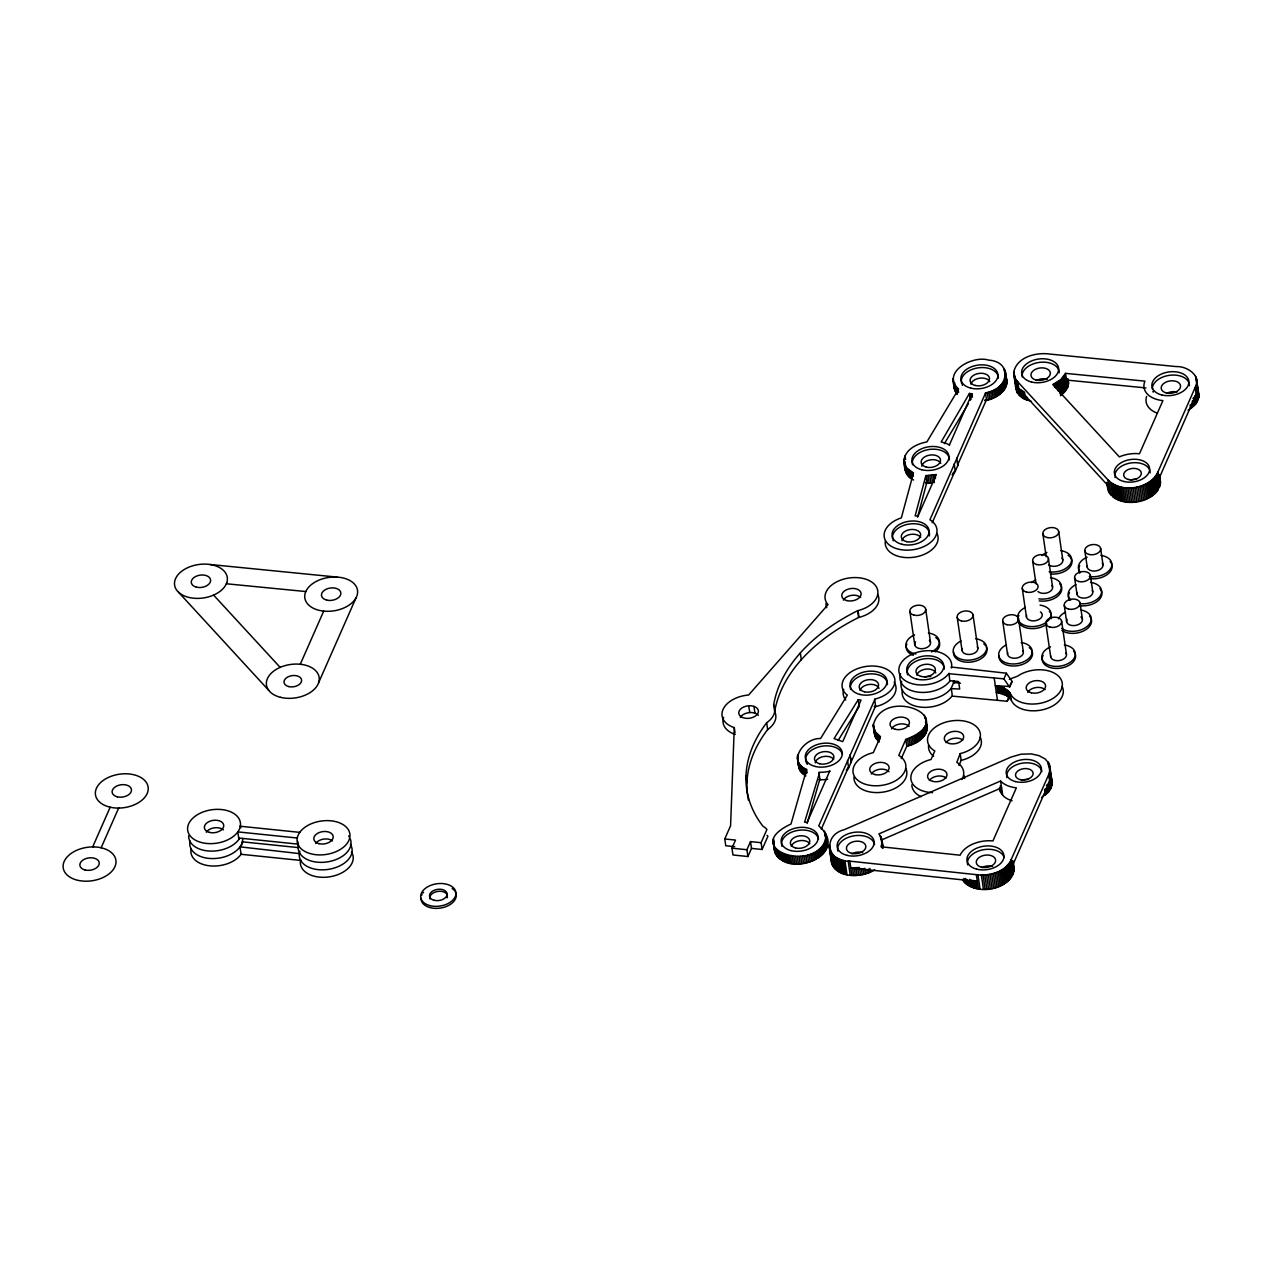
<?xml version="1.0" encoding="UTF-8"?>
<svg xmlns="http://www.w3.org/2000/svg" width="1262" height="1262" viewBox="0 0 1262 1262"><rect width="100%" height="100%" fill="white"/><g stroke="black" fill="none" stroke-linecap="round" stroke-linejoin="round"><path stroke-width="1.5" d="M724.767 838.962L735.541 840.066L731.96 848.19L732.954 854.973L747.909 856.519L751.505 848.395L762.09 849.484L761.096 842.701L766.933 829.449A26.628 16.895 -8.3 0 0 764.062 826.926L762.926 826.184A181.665 115.299 -8.3 0 1 766.665 722.763A26.628 16.895 -8.3 0 0 773.685 704.78A185.198 117.555 -8.3 0 1 857.655 610.698L859.327 610.256A26.628 16.895 -8.3 0 0 876.333 586.783A26.628 16.895 -8.3 0 0 841.391 579.857A26.628 16.895 -8.3 0 0 827.43 603.93L828.03 604.64L748.634 695.015L747.356 695.125A26.628 16.895 -8.3 0 0 723.047 709.418A26.628 16.895 -8.3 0 0 733.19 727.243L734.279 727.606L730.572 825.774L724.767 838.962L725.76 845.745L734.736 846.66M825.979 835.255C823.139 875.986 736.109 849.594 790.99 824.023L806.592 769.536C786.494 760.986 804.651 737.671 820.568 738.538L847.307 695.157A26.628 16.895 -8.3 0 1 855.573 669.444A26.628 16.895 -8.3 0 1 893.07 674.728A26.628 16.895 -8.3 0 1 875.023 699.069L818.738 825.9C853.238 855.273 781.604 882.248 774.316 848.663M1050.126 766.791L1049.195 773.48L1011.272 859.406C1005.577 872.279 989.219 876.301 976.346 874.661L849.831 861.157C826.989 862.798 821.909 835.223 844.515 829.591L1011.162 757.026L1021.021 754.203L1031.291 753.903L1039.052 755.654L1045.204 758.998L1049.069 763.62L1052.035 785.485L1048.485 792.031L1041.481 797.505M831.358 859.059C832.62 879.015 861.725 878.526 874.661 869.897M846.502 770.53A26.628 16.911 -8.3 0 0 848.316 768.479L851.14 762.343L851.219 758.935L851.219 760.055M903.971 460.346C905.185 449.335 917.127 443.672 926.876 441.937L958.568 389.106C940.821 372.416 972.828 354.953 988.525 360.096C1014.396 361.847 1007.297 391.031 985.622 392.829L929.936 519.77A26.628 16.895 -8.3 0 1 925.898 545.547A26.628 16.895 -8.3 0 1 887.186 542.991A26.628 16.895 -8.3 0 1 901.336 517.877L913.483 472.998L906.416 467.697L903.971 460.346C903.892 467.981 905.801 476.847 913.578 480.002M881.98 843.316L881.349 837.842L878.857 833.914L1000.592 781.004A26.628 16.895 -8.3 0 0 1016.352 787.819L992.926 840.949A26.628 16.895 -8.3 0 0 960.619 854.2L960.13 855.21L880.971 846.77L881.98 843.316L882.501 846.881M985.007 400.669C995.986 399.202 1011.966 388.696 1005.183 376.06M1013.686 372.621C1016.352 357.193 1035.786 352.177 1049.258 354.007L1176.168 366.579C1186.722 365.98 1201.834 375.461 1195.209 387.387L1157.822 472.209C1149.335 489.404 1121.366 493.505 1108.004 479.923L1016.904 380.903L1014.427 376.975L1013.686 372.621L1017.535 393.255L1023.056 398.382L1031.496 401.474M1016.084 384.626L1016.509 391.22M1049.337 790.99L1048.249 783.528L1049.653 781.367L1012.266 866.189L1012.881 861.725M962.275 879.409C975.542 899.49 1021.841 887.959 1012.755 860.621M1060.459 395.747L1067.589 387.608L1068.283 379.846M1107.736 485.712C1110.118 512.908 1165.773 504.484 1159.336 477.714M1188.031 410.308L1195.887 403.793L1194.798 396.315L1196.202 394.17L1158.816 478.992L1159.447 475.632M1195.887 403.793L1198.805 397.167L1198.174 391.693M873.288 725.161C883.1 685.14 963.49 717.463 905.816 739.39L898.781 755.386A26.628 16.895 -8.3 0 1 894.285 781.415A26.628 16.895 -8.3 0 1 855.526 778.007A26.628 16.895 -8.3 0 1 871.821 753.02L873.336 752.625L880.482 736.692L874.992 731.55L873.288 725.161L874.976 736.298L879.267 741.961M901.242 758.572L906.81 746.189C917.285 744.343 931.955 733.979 925.456 721.99M242.478 841.17L242.462 842.48A26.628 16.895 -8.3 0 1 240.506 846.912L299.536 853.617L299.551 852.307A26.628 16.895 -8.3 0 1 299.883 851.187M298.368 844.168L239.228 838.078M298.463 844.846L298.258 845.966A26.628 16.895 -8.3 0 0 326.542 862.009A26.628 16.895 -8.3 0 0 350.315 839.009M300.64 859.785L300.435 860.905A26.628 16.895 -8.3 0 0 330.455 876.68A26.628 16.895 -8.3 0 0 351.467 851.897M952.1 474.843L955.287 471.357L957.874 465.189A26.628 16.911 -8.3 0 0 957.953 462.965M874.598 729.704L874.976 736.298M925.866 475.616L915.139 515.874L918.042 516.063L936.341 474.544L925.866 475.616L926.955 483.078M917.584 517.168L926.844 482.399L925.614 482.352M830.002 771.129L828.298 771.508A26.628 16.911 -8.3 0 1 819.685 772.297L804.572 822.209L807.144 822.367L829.702 771.192M807.159 823.439L819.858 779.048M954.687 382.812L954.182 388.38L957.259 394.454L956.17 386.992M305.798 591.547L305.357 592.667A26.628 16.895 -8.3 0 0 338.5 609.861A26.628 16.895 -8.3 0 0 349.937 580.552A26.628 16.895 -8.3 0 0 305.798 591.547L226.355 583.77M1065.522 373.363L1144.965 381.14L1144.555 382.165A26.628 16.895 -8.3 0 0 1162.901 400.622L1139.476 453.752A26.628 16.895 -8.3 0 0 1119.347 456.876L1052.792 384.594L1060.727 379.657L1065.522 373.363L1067.589 387.608M92.678 846.912L110.188 807.191M101.149 847.78L118.644 808.059M300.277 664.254L323.703 611.123M318.623 682.71L356.01 597.872M747.909 856.519L746.93 849.736L750.511 841.596L761.096 842.701M762.09 849.484L767.927 836.249A26.628 16.895 -8.3 0 0 767.059 835.349M949.387 444.981L971.929 393.807L969.437 393.444L941.152 442A26.628 16.911 -8.3 0 1 948.361 444.413L949.592 445.092M932.208 522.783L955.176 470.679L953.047 473.187M821.294 829.15L848.206 767.801A26.628 16.911 -8.3 0 1 846.408 769.852M932.602 792.615A26.628 16.895 -8.3 0 1 910.864 778.638A26.628 16.895 -8.3 0 1 929.952 759.771L931.056 759.503L934.811 750.985A26.628 16.895 -8.3 0 1 939.338 724.703A26.628 16.895 -8.3 0 1 978.208 728.71A26.628 16.895 -8.3 0 1 960.193 753.603L956.833 762.343A26.628 16.895 -8.3 0 1 961.912 779.569M958.931 765.498L961.171 760.387A26.628 16.895 -8.3 0 0 980.211 737.15M1003.889 678.861L1006.382 673.214L951.627 667.077A26.628 16.895 -8.3 0 0 917.395 652.265A26.628 16.895 -8.3 0 0 904.964 680.47A26.628 16.895 -8.3 0 0 948.724 673.687L1003.889 678.861L1009.632 687.143L1012.124 681.496L1006.382 673.214M902.409 689.841A26.628 16.895 -8.3 0 0 920.25 707.083A26.628 16.895 -8.3 0 0 951.99 696.088L1007.155 701.262L1009.032 697.018M1007.155 701.262L1008.922 697.76M944.386 443.64L968.427 403.572M858.223 699.7L834.072 738.585L842.732 741.63L861.031 700.11L858.223 699.7L859.217 706.499L838.078 740.51M239.323 838.757L238.565 839.829A26.628 16.895 -8.3 0 1 208.498 850.998A26.628 16.895 -8.3 0 1 188.685 835.823M241.499 853.696L240.742 854.753A26.628 16.895 -8.3 0 1 209.019 865.748A26.628 16.895 -8.3 0 1 191.177 848.506M949.056 673.214L949.813 681.149A26.628 16.895 -8.3 0 1 917.253 692.033A26.628 16.895 -8.3 0 1 900.563 673.782M1012.124 681.496L1011.698 682.079A26.628 16.895 -8.3 0 0 1009.758 686.512L995.324 685.676M1193 398.382L1193.947 397.356L1195.035 404.834M1046.435 785.579L1047.397 784.57L1048.485 792.031M881.649 839.924L1001.586 787.788L1000.135 785.895M748.461 800.25A181.665 115.299 -8.3 0 1 767.659 729.546A26.628 16.895 -8.3 0 0 774.679 711.563A185.198 117.555 -8.3 0 1 858.649 617.481L860.321 617.039A26.628 16.895 -8.3 0 0 877.689 594.244M1009.379 679.24L1017.645 676.148A26.628 16.895 -8.3 0 1 1057.919 675.58A26.628 16.895 -8.3 0 1 1046.482 701.562A26.628 16.895 -8.3 0 1 1010.168 693.106L1004.315 688.153L996.964 685.881L997.958 692.664L1006.54 695.614L1011.162 699.889L1010.168 693.106M874.314 706.247L875.591 705.947L851.219 761.854M874.424 706.925L876.112 706.531A26.628 16.895 -8.3 0 0 895.231 684.209M985.496 392.861L986.584 400.322M984.912 399.991L986.49 399.644L957.779 464.511A26.628 16.911 -8.3 0 0 957.858 462.286M973.743 887.864L972.655 880.403L977.324 881.444L850.825 867.941L859.438 867.515L860.526 874.976M925.709 483.03L932.602 482.841L931.514 475.38M748.666 705.773L749.297 705.742A9.749 6.184 -8.3 0 1 752.925 706.121L753.966 706.404A9.765 6.2 -8.3 0 1 756.885 714.765A9.765 6.2 -8.3 0 1 743.476 717.81L742.845 717.605A9.749 6.184 -8.3 0 1 739.232 710.869A9.749 6.184 -8.3 0 1 748.666 705.773L749.77 712.557A9.749 6.184 -8.3 0 0 740.321 717.447M749.66 712.557L750.291 712.525A9.749 6.184 -8.3 0 1 753.919 712.904L754.944 713.188A9.765 6.2 -8.3 0 1 758.336 715.286M819.07 779.695L820.773 779.758A26.628 16.911 -8.3 0 0 827.683 779.269M1002.801 693.138L996.302 692.459M1145.943 387.939L1066.548 380.051L1066.942 379.042L1068.031 386.503M210.06 564.493L336.97 577.081M950.144 680.691L958.599 681.559L959.688 689.02L950.901 688.626A26.628 16.895 -8.3 0 1 918.342 699.495A26.628 16.895 -8.3 0 1 901.652 681.259M731.96 848.19L746.93 849.736M240.301 826.247L299.757 832.368M297.264 838.015L237.808 831.895L238.897 839.356M242.588 841.849L298.195 847.575M300.53 860.4L241.074 854.295L239.985 846.818M960.477 683.231L953.725 682.49L951.232 688.153L952.321 695.614M735.273 734.389L734.184 734.027A26.628 16.895 -8.3 0 1 723.615 717.305M1108.367 491.17L1106.932 482.652L1108.982 486.706L1018.781 388.57L1024.507 392.198L1025.596 399.675M798.404 764.472L800.171 770.861L805.708 775.988L804.604 768.526M213.594 595.08L280.148 667.377M178.589 592.272L268.79 690.424M999.472 788.087L1002.675 795.265A26.628 16.895 -8.3 0 0 1012.108 800.818M1197.133 389.658L1197.701 390.668M1050.583 776.871L1051.609 778.906M1012.787 864.912L1013.843 868.082M826.011 839.546L827.067 842.716M905.785 472.162L903.986 461.45M1051.972 779.963L1052.334 782.14M1196.439 378.505L1198.884 394.943M1196.092 377.448L1198.9 396.047M1195.635 376.423L1198.805 397.167M1196.502 384.042L1198.584 398.287M1195.745 386.282L1197.827 400.527M1195.209 387.387L1197.291 401.631M1195.556 395.258L1196.644 402.72M1193.268 400.243L1194.089 405.843M1192.227 401.221L1193.032 406.821M1191.36 404.029L1191.912 407.752M1190.145 404.928L1190.697 408.651M1159.431 474.512L1160.519 481.989M1159.257 475.017L1160.535 483.094M1159.352 476.752L1160.441 484.214M1159.131 477.872L1160.22 485.334M1157.822 472.209L1159.904 486.454M1157.38 473.329L1159.462 487.574M1156.197 475.522L1158.279 489.766M1155.44 476.579L1157.522 490.823M1154.588 477.62L1156.67 491.864M1153.642 478.629L1155.708 492.89M1152.6 479.607L1154.667 493.868M1151.465 480.554L1153.547 494.799M1150.25 481.453L1152.332 495.698M1148.956 482.305L1151.039 496.55M1147.6 483.109L1149.666 497.354M1146.164 483.851L1148.246 498.111M1144.666 484.545L1146.748 498.805M1143.12 485.176L1145.202 499.437M1141.526 485.76L1143.609 500.004M1139.886 486.264L1141.968 500.509M1138.229 486.706L1140.296 500.951M1136.526 487.069L1138.608 501.329M1134.822 487.384L1136.888 501.629M1133.087 487.605L1135.169 501.85M1131.351 487.763L1133.434 502.024M1129.632 487.858L1131.714 502.102M1127.912 487.858L1129.995 502.118M1126.209 487.81L1128.291 502.055M1124.537 487.668L1126.619 501.913M1122.896 487.463L1124.963 501.708M1121.287 487.179L1123.369 501.424M1119.725 486.832L1121.808 501.077M1118.227 486.422L1120.293 500.667M1116.775 485.933L1118.858 500.178M1115.387 485.381L1117.469 499.626M1114.078 484.766L1116.16 499.011M1112.847 484.087L1114.93 498.332M1111.696 483.362L1113.778 497.607M1110.623 482.573L1112.705 496.818M1108.777 480.854L1110.86 495.098M1108.004 479.923L1110.071 494.183M1108.32 485.744L1109.408 493.205M1107.752 484.75L1108.841 492.212M1106.837 482.336L1107.784 489.041M1100.638 548.418L1103.004 564.713M1068.125 379.405L1068.662 383.143M1067.747 378.663L1068.567 384.247M1067.542 379.783L1068.362 385.383M1064.97 374.467L1067.053 388.712M1064.323 375.555L1066.406 389.8M1063.566 376.628L1065.649 390.873M1062.714 377.669L1064.797 391.914M1061.768 378.679L1063.85 392.924M1090.4 575.456L1092.766 591.752M1060.727 379.657L1062.809 393.902M1084.847 550.863L1087.229 567.159M1059.591 380.588L1061.673 394.848M1058.376 381.487L1060.206 393.965M1057.083 382.339L1058.392 391.252M1055.726 383.143L1056.499 388.491M1054.291 383.9L1054.811 387.466M1080.035 602.968L1082.417 619.248M1074.609 577.901L1076.991 594.197M1058.66 531.476L1062.825 559.965M1064.26 605.413L1066.627 621.693M1061.61 621.078L1066.469 654.331M1026.432 396.489L1026.984 400.212M1048.422 558.514L1052.587 587.019M1023.198 391.583L1024.287 399.06M1021.968 390.92L1023.056 398.382M1042.885 533.921L1046.198 556.716M1020.816 390.179L1021.904 397.656M1019.743 389.406L1020.832 396.867M1017.787 381.787L1019.87 396.031M1016.904 380.903L1018.986 395.148M1015.453 379.01L1017.535 393.255M1014.79 375.713L1016.967 392.245M1013.796 371.501L1015.863 385.746M1013.702 373.726L1015.91 389.075M1045.835 623.523L1050.678 656.776M1005.467 371.691L1006.934 381.329M1005.12 370.634L1006.934 382.449M1004.662 369.592L1006.839 383.569M1032.647 560.959L1035.976 583.754M1005.546 377.228L1006.634 384.689M1004.095 368.599L1004.631 372.322M1005.215 378.348L1006.303 385.809M1004.789 379.452L1005.877 386.913M1004.236 380.556L1005.325 388.018M1003.59 381.645L1004.678 389.106M1002.833 382.717L1003.921 390.179M1001.981 383.758L1003.069 391.22M1001.034 384.768L1002.123 392.23M999.993 385.746L1001.082 393.208M998.857 386.693L999.946 394.154M997.643 387.592L998.731 395.053M996.349 388.444L997.437 395.905M994.992 389.232L996.081 396.71M1049.542 764.646L1052.35 783.245M1049.069 763.62L1052.256 784.365M1049.952 771.24L1052.035 785.485M1048.501 762.611L1049.542 769.741M993.557 389.99L994.645 397.451M1047.823 761.649L1048.343 765.214M1022.283 588.471L1026.448 616.96M1049.195 773.48L1051.278 787.725M1048.659 774.584L1050.741 788.829M992.058 390.684L993.147 398.145M1048.99 782.456L1050.079 789.917M990.512 391.315L991.601 398.776M1046.719 787.441L1047.523 793.041M988.919 391.883L990.007 399.344M1045.677 788.419L1046.482 794.019M987.294 392.403L988.383 399.865M1044.542 789.365L1045.362 794.965M1018.497 618.632L1023.34 651.886M971.929 393.807L972.418 397.199M970.289 393.602L971.109 399.186M969.437 393.444L970.431 400.228M1002.706 621.078L1007.565 654.331M1009.474 692.144L1010.468 698.927M1008.653 691.229L1009.647 698.012M1007.723 690.377L1008.717 697.16M1006.682 689.573L1007.675 696.356M1005.546 688.831L1006.54 695.614M1004.315 688.153L1005.293 694.936M1002.99 687.538L1003.984 694.337M958.032 388.712L958.568 392.435M1001.586 687.017L1002.564 693.8M957.053 387.876L957.59 391.599M1000.103 686.56L1001.097 693.343M955.397 386.062L956.486 393.523M954.719 385.099L955.807 392.561M998.557 686.181L999.551 692.964M954.151 384.09L955.239 391.551M952.952 378.71L954.782 390.526M953.094 380.919L954.182 388.38M994.172 677.868L997.453 700.252M956.691 458.216L957.779 465.678M1012.787 861.41L1013.985 870.291M1000.592 781.004L1002.675 795.265M1012.802 863.949L1013.891 871.411M954.182 463.895L955.287 471.357M1012.581 865.069L1013.67 872.531M1000.798 786.873L1001.886 794.334M1011.272 859.406L1013.354 873.651M1000.403 787.772L1001.223 793.372M1010.83 860.526L1012.913 874.771M1000.103 788.64L1000.64 792.362M999.646 787.598L1000.182 791.337M1009.647 862.719L1011.714 876.964M973.002 614.878L977.845 648.132M1008.89 863.776L1010.972 878.036M1008.038 864.817L1010.121 879.078M1007.092 865.827L1009.158 880.087M1006.035 866.82L1008.117 881.065M1004.915 867.751L1006.997 881.996M1003.7 868.65L1005.782 882.895M1002.407 869.502L1004.489 883.747M1001.034 870.307L1003.116 884.552M999.614 871.048L1001.681 885.309M998.116 871.742L1000.198 886.003M996.57 872.389L998.652 886.634M994.977 872.957L997.059 887.202M957.211 617.323L962.07 650.577M934.953 474.843L935.489 478.582M993.336 873.462L995.418 887.707M991.68 873.903L993.746 888.148M933.233 475.143L934.322 482.605M989.976 874.266L992.058 888.527M988.256 874.582L990.339 888.827M929.778 475.537L930.867 482.999M986.537 874.803L988.619 889.063M928.043 475.616L929.132 483.094M984.802 874.96L986.884 889.221M926.324 475.632L927.412 483.094M983.082 875.055L985.149 889.3M953.82 683.168L953.804 682.001A26.628 16.895 -8.3 0 0 953.914 680.881M981.363 875.071L983.445 889.316M977.987 874.866L980.053 889.111M960.193 753.603L961.171 760.387M976.346 874.661L978.413 888.905M975.731 881.16L976.82 888.637M974.169 880.813L975.258 888.274M912.489 472.54L913.041 476.263M971.204 879.914L972.308 887.375M911.259 471.862L912.347 479.323M969.831 879.362L970.92 886.823M910.107 471.136L911.196 478.598M909.034 470.347L910.123 477.809M968.79 880.608L969.61 886.208M908.072 469.511L909.161 476.973M967.56 879.945L968.38 885.545M907.189 468.628L908.277 476.089M905.043 455.866L905.58 459.589M906.416 467.697L907.504 475.159M966.408 879.204L967.228 884.804M905.737 466.735L906.826 474.197M904.822 461.829L905.201 470.016M904.065 459.226L906.258 473.187M965.335 878.431L966.156 884.015M925.677 609.12L930.52 642.358M964.641 879.456L965.178 883.179M963.758 878.573L964.31 882.296M925.819 718.299L927.16 727.275M925.472 717.242L927.16 728.379M909.886 611.565L914.745 644.803M926.056 722.716L927.049 729.499M925.851 723.836L926.829 730.619M924.462 715.207L924.951 718.599M925.503 724.956L926.497 731.739M925.062 726.076L926.056 732.859M924.51 727.18L925.503 733.963M923.863 728.269L924.841 735.052M923.09 729.326L924.084 736.109M922.238 730.367L923.232 737.15M921.276 731.376L922.27 738.16M920.235 732.354L921.213 739.138M919.099 733.285L920.077 740.068M917.868 734.184L918.862 740.968M916.575 735.036L917.569 741.819M915.202 735.825L916.196 742.608M913.767 736.582L914.761 743.365M912.268 737.26L913.262 744.044M910.722 737.891L911.716 744.675M909.129 738.459L910.107 745.243M907.488 738.964L908.482 745.747M905.816 739.39L906.81 746.189M874.598 699.164L875.686 706.625M879.33 735.967L879.819 739.358M878.273 735.178L879.015 740.258M877.311 734.342L878.289 741.125M876.427 733.443L877.421 740.242M858.018 610.603L859.012 617.386M875.67 732.512L876.648 739.311M857.655 610.698L858.649 617.481M874.992 731.55L875.986 738.333M873.399 724.041L873.888 727.433M874.44 730.54L875.418 737.339M873.288 726.265L874.392 734.153M881.933 839.987L882.974 847.117M881.696 838.899L883.1 848.206M880.892 836.816L882.185 845.714M880.324 835.807L880.844 839.372M881.775 844.436L882.296 848.001M869.833 868.414L870.37 872.152M868.288 869.045L868.824 872.783M850.052 754.865L851.14 762.343M866.694 869.628L867.231 873.351M864.786 868.256L865.59 873.856M847.543 760.544L848.632 768.006M863.113 868.698L863.934 874.298M861.41 869.076L862.23 874.676M857.703 867.751L858.791 875.213M855.967 867.909L857.056 875.371M854.248 867.988L855.336 875.449M852.528 868.004L853.617 875.465M849.831 861.157L851.913 875.402M848.159 861.015L850.241 875.276M844.909 860.526L846.991 874.787M843.347 860.179L845.43 874.44M841.849 859.769L843.931 874.014M840.397 859.28L842.48 873.525M839.009 858.728L841.091 872.973M837.7 858.113L839.782 872.357M836.469 857.434L838.552 871.695M835.318 856.709L837.4 870.954M834.261 855.92L836.327 870.181M833.283 855.084L835.365 869.344M832.399 854.2L834.482 868.461M831.626 853.286L833.709 867.53M830.948 852.307L833.03 866.568M830.538 850.809L831.059 854.374M818.88 772.265L819.969 779.727M829.292 844.814L832.463 865.558M829.181 845.934L832.005 864.533M829.197 847.039L831.642 863.476M800.329 652.927L801.307 659.71M825.742 834.166L827.209 844.925M825.38 833.109L827.115 846.045M824.922 832.084L825.474 835.807M824.354 831.074L825.174 836.674M825.805 839.703L826.894 847.165M825.49 840.823L826.578 848.285M825.048 841.943L826.137 849.405M824.512 843.048L825.6 850.509M823.849 844.136L824.938 851.598M823.108 845.193L824.196 852.655M822.256 846.234L823.345 853.696M821.294 847.244L822.382 854.721M820.253 848.222L821.341 855.699M819.133 849.168L820.221 856.63M806.592 769.536L807.081 772.928M817.918 850.067L819.006 857.529M805.85 769.189L806.386 772.928M816.624 850.919L817.713 858.381M803.452 767.785L804.541 775.247M815.252 851.724L816.34 859.185M802.395 766.996L803.484 774.474M801.417 766.16L802.506 773.638M813.816 852.465L814.905 859.927M800.55 765.277L801.638 772.754M799.761 764.362L800.849 771.823M799.083 763.384L800.171 770.861M812.334 853.159L813.422 860.621M797.631 754.755L798.183 758.494M797.426 755.891L798.247 761.475M798.515 762.39L799.603 769.852M797.316 756.995L799.146 768.826M797.332 758.115L798.799 767.753M810.788 853.79L811.876 861.268M809.194 854.374L810.283 861.836M807.554 854.879L808.642 862.34M805.882 855.321L806.97 862.782M804.194 855.683L805.282 863.161M802.474 855.999L803.563 863.46M800.755 856.22L801.843 863.681M799.02 856.377L800.108 863.839M797.284 856.472L798.389 863.934M773.685 704.78L774.679 711.563M795.581 856.472L796.669 863.949M793.877 856.425L794.965 863.886M792.205 856.283L793.293 863.744M790.548 856.078L791.637 863.539M788.955 855.794L790.044 863.255M787.393 855.447L788.482 862.908M766.665 722.763L767.659 729.546M785.879 855.037L786.967 862.498M784.443 854.548L785.532 862.009M783.055 853.995L784.144 861.457M781.746 853.38L782.834 860.842M780.515 852.702L781.604 860.163M779.364 851.976L780.452 859.438M778.291 851.187L779.38 858.649M777.313 850.351L778.402 857.813M776.445 849.468L777.534 856.93M775.657 848.537L776.745 856.015M774.994 847.575L776.083 855.037M773.527 838.946L774.347 844.546M753.966 706.404L754.944 713.188M773.322 840.066L774.142 845.666M774.411 846.581L775.499 854.043M773.227 841.186L775.042 853.002M773.243 842.306L774.694 851.945M746 775.814L746.994 782.598M734.279 727.606L735.02 732.686M750.511 841.596L751.505 848.395M297.753 841.407L298.353 845.477M851.187 758.525L851.314 759.629M1070.854 558.009A16.863 10.695 -8.3 0 1 1067.542 569.462A16.863 10.695 -8.3 0 1 1050.489 573.973M1068.094 555.217A16.863 10.695 -8.3 0 1 1068.756 555.722M1069.387 556.242A16.863 10.695 -8.3 0 1 1070.428 557.394M1060.695 550.595A16.863 10.695 -8.3 0 1 1070.649 563.546A16.863 10.695 -8.3 0 1 1049.148 571.796M1041.891 555.564A16.863 10.695 -8.3 0 1 1046.908 552.44M1061.894 558.151A7.982 5.064 -8.3 0 1 1059.181 565.139A7.982 5.064 -8.3 0 1 1048.517 564.761M1100.89 555.327A16.863 10.695 -8.3 0 1 1110.844 568.279A16.863 10.695 -8.3 0 1 1089.343 576.529M1080.398 572.349A16.863 10.695 -8.3 0 1 1087.103 557.173M1111.049 562.742A16.863 10.695 -8.3 0 1 1107.358 574.478A16.863 10.695 -8.3 0 1 1089.642 578.58M1079.783 573.185A16.863 10.695 -8.3 0 1 1079.688 565.613M1110.118 561.543A16.863 10.695 -8.3 0 1 1110.623 562.126M1102.31 563.168A7.982 5.064 -8.3 0 1 1096.473 570.834A7.982 5.064 -8.3 0 1 1087.213 566.149M1059.701 583.849A16.863 10.695 -8.3 0 1 1057.682 596.216A16.863 10.695 -8.3 0 1 1039.21 600.886M1050.473 577.633A16.863 10.695 -8.3 0 1 1060.427 590.584A16.863 10.695 -8.3 0 1 1038.91 598.851M1031.653 582.602A16.863 10.695 -8.3 0 1 1035.723 579.921M1051.893 585.473A7.982 5.064 -8.3 0 1 1048.485 592.383A7.982 5.064 -8.3 0 1 1037.979 591.547M1090.652 582.366A16.863 10.695 -8.3 0 1 1100.795 594.97A16.863 10.695 -8.3 0 1 1080.146 603.709M1070.728 599.955A16.863 10.695 -8.3 0 1 1075.918 584.653M1101.174 590.411A16.863 10.695 -8.3 0 1 1096.725 601.8A16.863 10.695 -8.3 0 1 1079.404 605.618M1069.545 600.239A16.863 10.695 -8.3 0 1 1068.63 594.765M1068.835 594.055A16.863 10.695 -8.3 0 1 1069.45 592.651M1099.88 588.581A16.863 10.695 -8.3 0 1 1100.811 589.78M1092.277 590.49A7.982 5.064 -8.3 0 1 1085.462 598.014A7.982 5.064 -8.3 0 1 1077.133 592.525M1050.631 613.19A16.863 10.695 -8.3 0 1 1050.978 618.727M1046.955 624.012A16.863 10.695 -8.3 0 1 1019.428 623.617M1019.002 623.002A16.863 10.695 -8.3 0 1 1018.639 622.371M1018.292 616.834A16.863 10.695 -8.3 0 1 1018.907 615.43M1049.337 611.36A16.863 10.695 -8.3 0 1 1050.268 612.559M1040.109 605.129A16.863 10.695 -8.3 0 1 1049.653 618.79M1049.179 619.468A16.863 10.695 -8.3 0 1 1048.627 620.115M1048.028 620.762A16.863 10.695 -8.3 0 1 1047.365 621.377M1046.655 621.977A16.863 10.695 -8.3 0 1 1029.603 626.488A16.863 10.695 -8.3 0 1 1017.835 619.011M1017.598 617.623A16.863 10.695 -8.3 0 1 1025.375 607.416M1041.734 613.269A7.982 5.064 -8.3 0 1 1034.919 620.778A7.982 5.064 -8.3 0 1 1026.59 615.288M1040.424 611.944A7.982 5.064 -8.3 0 1 1041.308 612.701M1081.313 610.051A16.863 10.695 -8.3 0 1 1087.891 625.81A16.863 10.695 -8.3 0 1 1061.658 628.492M1058.455 618.822A16.863 10.695 -8.3 0 1 1065.554 612.149M1091.109 618.569A16.863 10.695 -8.3 0 1 1082.354 631.489A16.863 10.695 -8.3 0 1 1061.957 630.527M1089.532 616.093A16.863 10.695 -8.3 0 1 1090.81 617.923M1082.102 618.301A7.982 5.064 -8.3 0 1 1074.325 625.589A7.982 5.064 -8.3 0 1 1067.068 619.358M1080.935 616.913A7.982 5.064 -8.3 0 1 1081.723 617.717M1074.498 652.359A16.863 10.695 -8.3 0 1 1059.007 668.339A16.863 10.695 -8.3 0 1 1043.138 655.23M1073.583 651.16A16.863 10.695 -8.3 0 1 1074.072 651.744M1064.339 644.945A16.863 10.695 -8.3 0 1 1072.479 660.357A16.863 10.695 -8.3 0 1 1046.182 663.875A16.863 10.695 -8.3 0 1 1050.552 646.791M1065.775 652.785A7.982 5.064 -8.3 0 1 1059.922 660.452A7.982 5.064 -8.3 0 1 1050.662 655.767M1006.934 777.692A17.747 11.263 -8.3 0 1 1021.873 763.242A17.747 11.263 -8.3 0 1 1041.86 771.539M851.992 853.775A9.765 6.2 -8.3 0 1 862.766 852.56M1021.684 780.5A8.881 5.632 -8.3 0 1 1027.836 779.411M981.82 867.609A9.765 6.2 -8.3 0 1 992.595 866.395M967.702 864.912A18.646 11.831 -8.3 0 1 982.782 849.847A18.646 11.831 -8.3 0 1 1004.205 857.687M837.873 851.061A18.646 11.831 -8.3 0 1 853.554 835.886A18.646 11.831 -8.3 0 1 874.55 844.593M901.999 540.751A9.765 6.2 -8.3 0 1 910.312 534.425A9.765 6.2 -8.3 0 1 920.708 537.454M912.568 464.795A18.646 11.831 -8.3 0 1 929.463 449.43A18.646 11.831 -8.3 0 1 949.339 459.889M937.003 533.416A26.628 16.895 -8.3 0 1 914.161 557.189A26.628 16.895 -8.3 0 1 885.34 541.019M970.904 384.169A9.765 6.2 -8.3 0 1 979.785 378.158A9.765 6.2 -8.3 0 1 989.755 381.645M961.549 383.175A18.646 11.831 -8.3 0 1 978.444 367.81A18.646 11.831 -8.3 0 1 998.321 378.253M962.512 385.336A18.646 11.831 -8.3 0 1 962.117 384.642M929.479 534.425A18.646 11.831 -8.3 0 1 929.274 535.987M893.291 540.799A18.646 11.831 -8.3 0 1 892.96 540.089M892.549 538.59A18.646 11.831 -8.3 0 1 909.602 523.982A18.646 11.831 -8.3 0 1 929.479 533.652M921.859 466.214A9.765 6.2 -8.3 0 1 930.488 459.825A9.765 6.2 -8.3 0 1 940.774 463.28M1166.735 393.365A9.765 6.2 -8.3 0 1 1176.957 392.009M1036.496 380.461A9.765 6.2 -8.3 0 1 1047.271 379.247M1114.867 475.348A17.747 11.263 -8.3 0 1 1132.945 462.728A17.747 11.263 -8.3 0 1 1150.139 472.856M1115.119 477.541A17.747 11.263 -8.3 0 1 1114.961 476.815M1157.222 413.131A26.628 16.895 -8.3 0 1 1146.637 396.426M1152.364 389.138A18.646 11.831 -8.3 0 1 1170.726 375.161A18.646 11.831 -8.3 0 1 1189.388 385.746M1153.184 392.135A18.646 11.831 -8.3 0 1 1152.869 391.409M1022.22 377.007A18.646 11.831 -8.3 0 1 1039.872 362.32A18.646 11.831 -8.3 0 1 1059.149 372.842M1130.389 480.144A8.881 5.632 -8.3 0 1 1136.573 479.308M1031.748 650.561A16.863 10.695 -8.3 0 1 1017.519 665.705A16.863 10.695 -8.3 0 1 999.062 655.625M1029.287 647.627A16.863 10.695 -8.3 0 1 1029.902 648.163M1030.455 648.715A16.863 10.695 -8.3 0 1 1030.959 649.315M1021.226 642.5A16.863 10.695 -8.3 0 1 1029.555 657.707A16.863 10.695 -8.3 0 1 1003.574 661.73A16.863 10.695 -8.3 0 1 1006.492 644.787M1022.851 650.64A7.982 5.064 -8.3 0 1 1016.036 658.149A7.982 5.064 -8.3 0 1 1007.707 652.659M986.253 646.791A16.863 10.695 -8.3 0 1 972.024 661.935A16.863 10.695 -8.3 0 1 953.567 651.855M983.792 643.872A16.863 10.695 -8.3 0 1 984.407 644.393M984.959 644.961A16.863 10.695 -8.3 0 1 985.464 645.545M975.731 638.746A16.863 10.695 -8.3 0 1 984.06 653.937A16.863 10.695 -8.3 0 1 958.079 657.959A16.863 10.695 -8.3 0 1 960.997 641.017M977.356 646.87A7.982 5.064 -8.3 0 1 970.541 654.379A7.982 5.064 -8.3 0 1 962.212 648.905M938.139 639.787A16.863 10.695 -8.3 0 1 935.252 651.855M913.278 655.262A16.863 10.695 -8.3 0 1 906.857 643.967M935.789 637.61A16.863 10.695 -8.3 0 1 936.467 638.115M937.082 638.635A16.863 10.695 -8.3 0 1 937.634 639.203M928.406 632.972A16.863 10.695 -8.3 0 1 939.291 641.001A16.863 10.695 -8.3 0 1 931.593 651.918M915.849 654.016A16.863 10.695 -8.3 0 1 905.895 645.466A16.863 10.695 -8.3 0 1 914.619 634.818M929.337 640.276A7.982 5.064 -8.3 0 1 922.964 648.652A7.982 5.064 -8.3 0 1 915.597 641.822M907.678 674.886A18.646 11.831 -8.3 0 1 923.721 658.874A18.646 11.831 -8.3 0 1 944.197 669.223M1062.131 686.433A26.628 16.895 -8.3 0 1 1043.09 709.67A26.628 16.895 -8.3 0 1 1010.815 698.832M916.796 675.154A9.765 6.2 -8.3 0 1 925.977 669.097A9.765 6.2 -8.3 0 1 935.805 673.009M953.236 681.969A26.628 16.895 -8.3 0 1 953.804 682.963M951.059 667.03A26.628 16.895 -8.3 0 1 951.627 668.04M1027.773 692.317A9.765 6.2 -8.3 0 1 1035.85 687.569A9.765 6.2 -8.3 0 1 1045.078 689.636M924.573 677.047A9.765 6.2 -8.3 0 1 930.804 676.606M843.332 600.128A9.765 6.2 -8.3 0 1 851.408 595.38A9.765 6.2 -8.3 0 1 860.621 597.447M826.72 607.716A26.628 16.895 -8.3 0 1 825.979 603.362M871.316 774.032A9.765 6.2 -8.3 0 1 879.74 769.268A9.765 6.2 -8.3 0 1 888.953 771.729M905.753 768.353A26.628 16.895 -8.3 0 1 883.779 792A26.628 16.895 -8.3 0 1 853.964 777.108M891.556 728.9A9.765 6.2 -8.3 0 1 899.838 724.025A9.765 6.2 -8.3 0 1 909.161 726.36M946.09 742.64A9.765 6.2 -8.3 0 1 962.796 740.037M929.4 780.5A9.765 6.2 -8.3 0 1 946.106 777.913M933.58 756.253A26.628 16.895 -8.3 0 1 928.611 745.148M921.197 796.732A26.628 16.895 -8.3 0 1 911.811 784.869M963.695 775.357A26.628 16.895 -8.3 0 1 964.625 778.559M447.395 896.714A8.881 5.632 -8.3 0 1 447.079 897.834M430.042 899.033A8.881 5.632 -8.3 0 1 437.109 891.508A8.881 5.632 -8.3 0 1 447.395 895.61M455.077 891.461A17.747 11.263 -8.3 0 1 441.637 907.867A17.747 11.263 -8.3 0 1 420.987 898.213M421.697 895.231A17.747 11.263 -8.3 0 1 422.06 894.49M422.991 893.054A17.747 11.263 -8.3 0 1 423.559 892.36M452.159 888.527A17.747 11.263 -8.3 0 1 452.869 889.063M453.515 889.615A17.747 11.263 -8.3 0 1 454.099 890.199M807.365 764.299A18.646 11.831 -8.3 0 1 806.891 763.62M806.497 762.926A18.646 11.831 -8.3 0 1 819.827 746.647A18.646 11.831 -8.3 0 1 842.432 754.234M845.714 700A26.628 16.895 -8.3 0 1 843.71 689.32M894.159 682.19A26.628 16.895 -8.3 0 1 894.758 683.184M860.006 690.488A9.765 6.2 -8.3 0 1 869.202 684.43A9.765 6.2 -8.3 0 1 879.03 688.342M791.29 846.234A9.765 6.2 -8.3 0 1 800.045 840.634A9.765 6.2 -8.3 0 1 809.81 843.757M782.061 846.392A18.646 11.831 -8.3 0 1 781.809 845.65M781.651 844.893A18.646 11.831 -8.3 0 1 798.105 830.364A18.646 11.831 -8.3 0 1 818.486 839.183M850.651 689.478A18.646 11.831 -8.3 0 1 867.546 674.113A18.646 11.831 -8.3 0 1 887.423 684.556M815.205 762.879A9.765 6.2 -8.3 0 1 823.218 756.601A9.765 6.2 -8.3 0 1 833.677 759.219M350.379 844.436A26.628 16.895 -8.3 0 1 329.35 869.218A26.628 16.895 -8.3 0 1 299.346 853.443M242.667 838.441A26.628 16.895 -8.3 0 1 242.572 840.681L242.367 841.801A26.628 16.895 -8.3 0 1 240.411 846.234L239.654 847.291A26.628 16.895 -8.3 0 1 207.93 858.286A26.628 16.895 -8.3 0 1 190.089 841.044M348.612 836.012A26.628 16.895 -8.3 0 1 349.29 836.974M315.737 843.458A9.765 6.2 -8.3 0 1 332.442 840.871M240.395 826.705A26.628 16.895 -8.3 0 1 240.853 827.746M206.274 832.194A9.765 6.2 -8.3 0 1 214.43 827.809A9.765 6.2 -8.3 0 1 223.342 829.923M240.395 825.742L240.19 826.878A26.628 16.895 -8.3 0 1 238.234 831.295L237.477 832.368A26.628 16.895 -8.3 0 1 193.733 839.151A26.628 16.895 -8.3 0 1 206.163 810.945A26.628 16.895 -8.3 0 1 240.395 825.742M297.375 837.384L297.169 838.504A26.628 16.895 -8.3 0 0 331.401 853.317A26.628 16.895 -8.3 0 0 343.832 825.111A26.628 16.895 -8.3 0 0 300.088 831.895L299.331 832.952A26.628 16.895 -8.3 0 0 297.375 837.384M226.75 582.744L226.308 583.864A26.628 16.895 -8.3 0 1 182.17 594.859A26.628 16.895 -8.3 0 1 193.607 565.55A26.628 16.895 -8.3 0 1 226.75 582.744M119.401 808.059L117.681 808.074A26.628 16.895 -8.3 0 1 111.056 807.396L109.51 807.033A26.628 16.895 -8.3 0 1 104.841 779.332A26.628 16.895 -8.3 0 1 147.039 783.67A26.628 16.895 -8.3 0 1 119.401 808.059M93.64 846.912L91.921 846.912A26.628 16.895 -8.3 0 0 64.299 871.301A26.628 16.895 -8.3 0 0 106.497 875.654A26.628 16.895 -8.3 0 0 101.828 847.938L100.266 847.591A26.628 16.895 -8.3 0 0 93.64 846.912M1047.081 537.533A7.982 5.064 -8.3 0 0 1058.708 531.807A7.982 5.064 -8.3 0 0 1046.529 528.746A7.982 5.064 -8.3 0 0 1047.081 537.533M1089.059 554.475A7.982 5.064 -8.3 0 0 1100.669 548.749A7.982 5.064 -8.3 0 0 1088.491 545.705A7.982 5.064 -8.3 0 0 1089.059 554.475M1036.843 564.571A7.982 5.064 -8.3 0 0 1048.47 558.845A7.982 5.064 -8.3 0 0 1036.291 555.801A7.982 5.064 -8.3 0 0 1036.843 564.571M1078.821 581.514A7.982 5.064 -8.3 0 0 1090.431 575.787A7.982 5.064 -8.3 0 0 1078.253 572.743A7.982 5.064 -8.3 0 0 1078.821 581.514M1026.495 592.083A7.982 5.064 -8.3 0 0 1038.105 586.357A7.982 5.064 -8.3 0 0 1025.927 583.296A7.982 5.064 -8.3 0 0 1026.495 592.083M1068.457 609.025A7.982 5.064 -8.3 0 0 1080.083 603.299A7.982 5.064 -8.3 0 0 1067.904 600.255A7.982 5.064 -8.3 0 0 1068.457 609.025M1050.031 627.135A7.982 5.064 -8.3 0 0 1061.642 621.409A7.982 5.064 -8.3 0 0 1049.479 618.364A7.982 5.064 -8.3 0 0 1050.031 627.135M981.442 867.215A9.765 6.2 -8.3 0 0 995.639 860.211A9.765 6.2 -8.3 0 0 980.763 856.488A9.765 6.2 -8.3 0 0 981.442 867.215M976.851 869.202A18.646 11.831 -8.3 0 0 1003.968 855.825A18.646 11.831 -8.3 0 0 975.542 848.711A18.646 11.831 -8.3 0 0 976.851 869.202M851.629 853.364A9.765 6.2 -8.3 0 0 865.827 846.36A9.765 6.2 -8.3 0 0 850.935 842.637A9.765 6.2 -8.3 0 0 851.629 853.364M1015.626 781.62A17.747 11.263 -8.3 0 0 1041.45 768.873A17.747 11.263 -8.3 0 0 1014.38 762.106A17.747 11.263 -8.3 0 0 1015.626 781.62M1020.217 779.632A8.881 5.632 -8.3 0 0 1033.121 773.259A8.881 5.632 -8.3 0 0 1019.601 769.883A8.881 5.632 -8.3 0 0 1020.217 779.632M847.039 855.352A18.646 11.831 -8.3 0 0 874.14 841.975A18.646 11.831 -8.3 0 0 845.729 834.86A18.646 11.831 -8.3 0 0 847.039 855.352M975.289 385.478A9.765 6.2 -8.3 0 0 989.487 378.474A9.765 6.2 -8.3 0 0 974.611 374.735A9.765 6.2 -8.3 0 0 975.289 385.478M926.324 467.098A9.765 6.2 -8.3 0 0 940.521 460.094A9.765 6.2 -8.3 0 0 925.63 456.371A9.765 6.2 -8.3 0 0 926.324 467.098M901.967 544.301A18.646 11.831 -8.3 0 0 929.084 530.939A18.646 11.831 -8.3 0 0 900.658 523.809A18.646 11.831 -8.3 0 0 901.967 544.301M921.828 469.764A18.646 11.831 -8.3 0 0 948.929 456.387A18.646 11.831 -8.3 0 0 920.519 449.272A18.646 11.831 -8.3 0 0 921.828 469.764M906.463 541.635A9.765 6.2 -8.3 0 0 920.661 534.646A9.765 6.2 -8.3 0 0 905.769 530.908A9.765 6.2 -8.3 0 0 906.463 541.635M970.809 388.128A18.646 11.831 -8.3 0 0 997.911 374.767A18.646 11.831 -8.3 0 0 969.5 367.636A18.646 11.831 -8.3 0 0 970.809 388.128M1166.372 392.971A9.765 6.2 -8.3 0 0 1180.554 385.967A9.765 6.2 -8.3 0 0 1165.678 382.244A9.765 6.2 -8.3 0 0 1166.372 392.971M1161.781 394.959A18.646 11.831 -8.3 0 0 1188.883 381.581A18.646 11.831 -8.3 0 0 1160.472 374.467A18.646 11.831 -8.3 0 0 1161.781 394.959M1036.134 380.051A9.765 6.2 -8.3 0 0 1050.331 373.047A9.765 6.2 -8.3 0 0 1035.439 369.324A9.765 6.2 -8.3 0 0 1036.134 380.051M1123.811 481.469A17.747 11.263 -8.3 0 0 1149.635 468.723A17.747 11.263 -8.3 0 0 1122.565 461.939A17.747 11.263 -8.3 0 0 1123.811 481.469M1128.402 479.481A8.881 5.632 -8.3 0 0 1141.321 473.108A8.881 5.632 -8.3 0 0 1127.786 469.716A8.881 5.632 -8.3 0 0 1128.402 479.481M1031.543 382.039A18.646 11.831 -8.3 0 0 1058.644 368.662A18.646 11.831 -8.3 0 0 1030.234 361.547A18.646 11.831 -8.3 0 0 1031.543 382.039M1006.918 624.706A7.982 5.064 -8.3 0 0 1018.529 618.964A7.982 5.064 -8.3 0 0 1006.35 615.919A7.982 5.064 -8.3 0 0 1006.918 624.706M961.423 620.936A7.982 5.064 -8.3 0 0 973.034 615.209A7.982 5.064 -8.3 0 0 960.855 612.149A7.982 5.064 -8.3 0 0 961.423 620.936M914.098 615.178A7.982 5.064 -8.3 0 0 925.709 609.451A7.982 5.064 -8.3 0 0 913.53 606.391A7.982 5.064 -8.3 0 0 914.098 615.178M921.181 676.448A9.765 6.2 -8.3 0 0 935.379 669.444A9.765 6.2 -8.3 0 0 920.487 665.721A9.765 6.2 -8.3 0 0 921.181 676.448M1031.385 692.806A9.765 6.2 -8.3 0 0 1045.583 685.802A9.765 6.2 -8.3 0 0 1030.691 682.064A9.765 6.2 -8.3 0 0 1031.385 692.806M916.685 679.114A18.646 11.831 -8.3 0 0 943.787 665.737A18.646 11.831 -8.3 0 0 915.376 658.622A18.646 11.831 -8.3 0 0 916.685 679.114M846.944 600.617A9.765 6.2 -8.3 0 0 861.126 593.613A9.765 6.2 -8.3 0 0 846.25 589.89A9.765 6.2 -8.3 0 0 846.944 600.617M895.373 729.326A9.765 6.2 -8.3 0 0 909.413 722.179A9.765 6.2 -8.3 0 0 894.395 718.63A9.765 6.2 -8.3 0 0 895.373 729.326M874.866 774.537A9.765 6.2 -8.3 0 0 889.111 767.58A9.765 6.2 -8.3 0 0 874.266 763.81A9.765 6.2 -8.3 0 0 874.866 774.537M932.776 781.383A9.765 6.2 -8.3 0 0 946.973 774.395A9.765 6.2 -8.3 0 0 932.082 770.656A9.765 6.2 -8.3 0 0 932.776 781.383M949.466 743.523A9.765 6.2 -8.3 0 0 963.663 736.519A9.765 6.2 -8.3 0 0 948.787 732.796A9.765 6.2 -8.3 0 0 949.466 743.523M434.223 900.311A8.881 5.632 -8.3 0 0 447.127 893.938A8.881 5.632 -8.3 0 0 433.607 890.546A8.881 5.632 -8.3 0 0 434.223 900.311M430.137 905.674A17.747 11.263 -8.3 0 0 455.945 892.944A17.747 11.263 -8.3 0 0 428.891 886.161A17.747 11.263 -8.3 0 0 430.137 905.674M795.565 847.954A9.765 6.2 -8.3 0 0 809.762 840.949A9.765 6.2 -8.3 0 0 794.871 837.227A9.765 6.2 -8.3 0 0 795.565 847.954M819.669 763.762A9.765 6.2 -8.3 0 0 833.866 756.758A9.765 6.2 -8.3 0 0 818.991 753.035A9.765 6.2 -8.3 0 0 819.669 763.762M859.911 694.447A18.646 11.831 -8.3 0 0 887.012 681.07A18.646 11.831 -8.3 0 0 858.602 673.955A18.646 11.831 -8.3 0 0 859.911 694.447M815.173 766.428A18.646 11.831 -8.3 0 0 842.29 753.051A18.646 11.831 -8.3 0 0 813.864 745.937A18.646 11.831 -8.3 0 0 815.173 766.428M864.391 691.781A9.765 6.2 -8.3 0 0 878.589 684.777A9.765 6.2 -8.3 0 0 863.713 681.054A9.765 6.2 -8.3 0 0 864.391 691.781M791.069 850.62A18.646 11.831 -8.3 0 0 818.186 837.242A18.646 11.831 -8.3 0 0 789.76 830.128A18.646 11.831 -8.3 0 0 791.069 850.62M326.669 600.081A9.765 6.2 -8.3 0 0 340.866 593.077A9.765 6.2 -8.3 0 0 325.975 589.338A9.765 6.2 -8.3 0 0 326.669 600.081M288.714 686.575A8.881 5.632 -8.3 0 0 301.618 680.218A8.881 5.632 -8.3 0 0 288.083 676.826A8.881 5.632 -8.3 0 0 288.714 686.575M280.527 697.334A26.628 16.895 -8.3 0 0 319.239 678.23A26.628 16.895 -8.3 0 0 278.65 668.071A26.628 16.895 -8.3 0 0 280.527 697.334M196.43 587.161A9.765 6.2 -8.3 0 0 210.628 580.157A9.765 6.2 -8.3 0 0 195.752 576.434A9.765 6.2 -8.3 0 0 196.43 587.161M319.018 843.679A9.765 6.2 -8.3 0 0 333.2 836.674A9.765 6.2 -8.3 0 0 318.324 832.936A9.765 6.2 -8.3 0 0 319.018 843.679M209.539 832.415A9.765 6.2 -8.3 0 0 223.737 825.411A9.765 6.2 -8.3 0 0 208.861 821.672A9.765 6.2 -8.3 0 0 209.539 832.415M85.043 869.975A9.765 6.2 -8.3 0 0 99.241 862.971A9.765 6.2 -8.3 0 0 84.365 859.233A9.765 6.2 -8.3 0 0 85.043 869.975M117.287 796.827A9.765 6.2 -8.3 0 0 131.485 789.823A9.765 6.2 -8.3 0 0 116.593 786.1A9.765 6.2 -8.3 0 0 117.287 796.827"/></g></svg>
